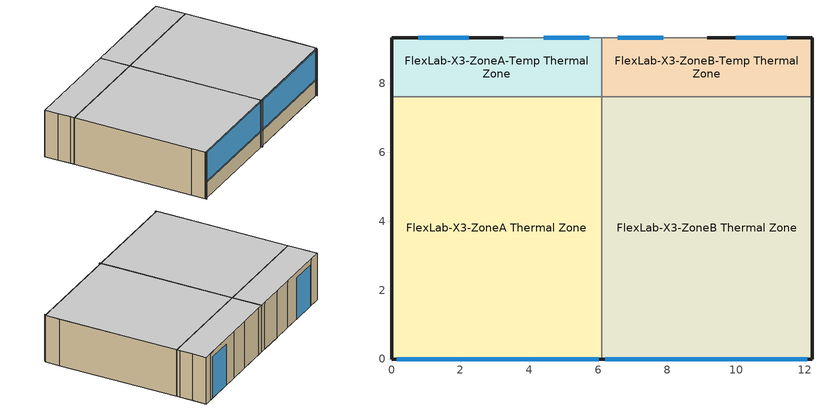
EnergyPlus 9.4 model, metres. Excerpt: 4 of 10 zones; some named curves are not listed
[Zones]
FlexLab-X3-ZoneA Thermal Zone
 floor ground (Floor-SLAB_1_measured): 6.1,7.62 6.1,0 0,0 0,7.62 z0
 wall outside (ZoneA-S1Wall-Const): 6.05,0 6.1,0 z0:2.74
 wall outside (ZoneA-S2Wall-Const): 0.12,0 6.05,0 z0:2.74
 wall outside (ZoneA-S3Wall-Const): 0,0 0.12,0 z0:2.74
 wall outside (ZoneA-W1Wall-Const): 0,0.8 0,0 z0:2.74
 wall outside (ZoneA-W2Wall-Const): 0,7.62 0,0.8 z0:2.74
 wall adiabatic (ZoneA-E1Wall-Const-3B_gyp_measured): 6.1,0 6.1,0.8 z0:2.74
 wall adiabatic (ZoneA-E2Wall-Const-3B_gyp_measured): 6.1,0.8 6.1,7.62 z0:2.74
 wall to FlexLab-X3-ZoneA-Temp Thermal Zone (TempNwall-NorthFacing-CONST): 6.1,7.62 0,7.62 z0:2.74
 window (Frame-As-Win): 0.16,0 6.01,0 z0.89:0.95; 0.16,0 6.01,0 z2.67:2.73
 window (GlzSys_Flexlab-Laminate): 0.16,0 6.01,0 z0.95:2.67
 ceiling to FlexLab-X3-PlnmA Thermal Zone (Ceiling-Const): 6.1,0 6.1,7.62 0,7.62 0,0 z2.74
FlexLab-X3-ZoneA-Temp Thermal Zone
 floor ground (Floor-SLAB_1_measured): 6.1,9.32 6.1,7.62 0,7.62 0,9.32 z0
 wall outside (ZoneA-N1Wall-Const): 0.65,9.32 0,9.32 z0:2.74
 wall outside (ZoneA-N2Wall-Const): 3.24,9.32 0.65,9.32 z0:2.74
 wall outside (ZoneA-W2Wall-Const): 0,8.52 0,7.82 0,7.62 z0:2.74
 wall outside (ZoneA-W3Wall-Const): 0,9.32 0,8.52 z0:2.74
 wall adiabatic (ZoneA-E2Wall-Const-3B_gyp_measured): 6.1,7.62 6.1,8.78 z0:2.74
 wall adiabatic (ZoneA-E3Wall-Const-3B_gyp_measured): 6.1,8.78 6.1,9.32 z0:2.74
 wall to FlexLab-X3-ElecRoom-ZoneA Thermal Zone (ZoneA-N3Wall-Const): 4.41,9.32 3.24,9.32 z0:2.74
 wall to FlexLab-X3-MechRoom-ZoneA Thermal Zone (ZoneA-N4Wall-Const): 5.75,9.32 4.41,9.32 z0:2.74
 wall to FlexLab-X3-MechRoom-ZoneA Thermal Zone (ZoneA-N5Wall-Const): 6.1,9.32 5.75,9.32 z0:2.74
 window (GlzSys_61): 2.25,9.32 0.78,9.32 z0:2.43
 window inside (GlzSys_63): 5.74,9.32 4.42,9.32 z0:2.43
 ceiling to FlexLab-X3-PlnmA Thermal Zone (Ceiling-Const): 6.1,7.62 6.1,9.32 0,9.32 0,7.62 z2.74
FlexLab-X3-ZoneB Thermal Zone
 floor ground (Floor-SLAB_3): 12.2,7.62 12.2,0 6.1,0 6.1,7.62 z0
 wall outside (ZoneB-E1Wall-Const): 12.2,0 12.2,0.8 z0:2.74
 wall outside (ZoneB-E2Wall-Const): 12.2,0.8 12.2,7.62 z0:2.74
 wall outside (ZoneB-S1Wall-Const_IntIns): 12.1,0 12.2,0 z0:2.74
 wall outside (ZoneB-S2Wall-Const_IntIns): 6.17,0 12.1,0 z0:2.74
 wall outside (ZoneB-S3Wall-Const_IntIns): 6.1,0 6.17,0 z0:2.74
 wall adiabatic (TempNwall-NorthFacing-CONST): 12.2,7.62 6.1,7.62 z0:2.74
 wall adiabatic (ZoneB-W1Wall-Const-3B_gyp_measured): 6.1,0.8 6.1,0 z0:2.74
 wall adiabatic (ZoneB-W2Wall-Const-3B_gyp_measured): 6.1,7.62 6.1,0.8 z0:2.74
 window (ZoneB Window Cover): 6.21,0 12.06,0 z0.89:0.95; 6.21,0 12.06,0 z2.67:2.73; 6.21,0 12.06,0 z0.95:2.67
 ceiling to FlexLab-X3-PlnmB Thermal Zone (Ceiling-Const): 12.2,0 12.2,7.62 6.1,7.62 6.1,0 z2.74
FlexLab-X3-ZoneB-Temp Thermal Zone
 floor ground (Floor-SLAB_1_measured): 12.2,9.32 12.2,7.62 6.1,7.62 6.1,9.32 z0
 wall outside (ZoneB-E2Wall-Const): 12.2,7.62 12.2,7.82 12.2,8.52 z0:2.74
 wall outside (ZoneB-E3Wall-Const): 12.2,8.52 12.2,9.32 z0:2.74
 wall outside (ZoneB-N1Wall-Const): 12.2,9.32 11.76,9.32 z0:2.74
 wall outside (ZoneB-N2Wall-Const): 11.76,9.32 9.17,9.32 z0:2.74
 wall to FlexLab-X3-ElecRoom-ZoneB Thermal Zone (ZoneB-N3Wall-Const): 9.17,9.32 8,9.32 z0:2.74
 wall to FlexLab-X3-MechRoom-ZoneB Thermal Zone (ZoneB-N4Wall-Const): 8,9.32 6.46,9.32 z0:2.74
 wall to FlexLab-X3-MechRoom-ZoneB Thermal Zone (ZoneB-N5Wall-Const): 6.46,9.32 6.1,9.32 z0:2.74
 wall adiabatic (TempNwall-SouthFacing-CONST): 6.1,7.62 12.2,7.62 z0:2.74
 wall adiabatic (ZoneB-W2Wall-Const-3B_gyp_measured): 6.1,8.78 6.1,7.62 z0:2.74
 wall adiabatic (ZoneB-W3Wall-Const-3B_gyp_measured): 6.1,9.32 6.1,8.78 z0:2.74
 window (GlzSys_61): 11.47,9.32 9.99,9.32 z0:2.43
 window inside (GlzSys_63): 7.89,9.32 6.57,9.32 z0:2.43
 ceiling to FlexLab-X3-PlnmB Thermal Zone (Ceiling-Const): 12.2,7.62 12.2,9.32 6.1,9.32 6.1,7.62 z2.74
shading: 6.07,-0.08 6.07,0 / 0.01,-0.08 0.01,0 / 12.13,-0.08 12.13,0 / 6.14,-0.08 6.14,0 z0:2.74; 6.05,0 6.05,0.04 0.1,0.04 0.1,0 z2.75; 12.09,0 12.09,0.04 6.17,0.04 6.17,0 z2.75
[Building]
Office: North Axis {deg}=0; Terrain=Suburbs; Loads Convergence Tolerance Value {W}=0.04; Temperature Convergence Tolerance Value {deltaC}=0.4; Solar Distribution=FullInteriorAndExteriorWithReflections; Maximum Number of Warmup Days=30; Minimum Number of Warmup Days=6
[Site:Location]
Berkeley (LBNL FLEXLAB): Latitude {deg}=37.879; Longitude {deg}=-122.253; Time Zone {hr}=-8; Elevation {m}=207.264
[SizingPeriod:DesignDay] Day of Month=21; Dry-Bulb Temperature Range Modifier Type=DefaultMultipliers; Humidity Condition Type=Wetbulb; Barometric Pressure {Pa}=101301; Rain Indicator=No; Snow Indicator=No; Daylight Saving Time Indicator=No
Name | Month | Day Type | Maximum Dry-Bulb Temperature {C} | Daily Dry-Bulb Temperature Range {deltaC} | Wetbulb or DewPoint at Maximum Dry-Bulb {C} | Wind Speed {m/s} | Wind Direction {deg} | Solar Model Indicator | ASHRAE Clear Sky Optical Depth for Beam Irradiance (taub) | ASHRAE Clear Sky Optical Depth for Diffuse Irradiance (taud) | Sky Clearness
Oakland Metropolitan Arpt Ann Clg .4% Condns DB=>MWB | 8 | SummerDesignDay | 27.7 | 7.4 | 18.3 | 4.9 | 290 | ASHRAETau | 0.367 | 2.428
Oakland Metropolitan Arpt Ann Htg 99.6% Condns DB | 1 | WinterDesignDay | 2.9 | 0 | 2.9 | 2.2 | 50 | ASHRAEClearSky |  |  | 0
[Material]
Name | Roughness | Thickness {m} | Conductivity {W/m-K} | Density {kg/m3} | Specific Heat {J/kg-K} | Thermal Absorptance | Solar Absorptance | Visible Absorptance
Acous Tile 3/4" | MediumSmooth | 0.0191 | 0.057 | 288 | 1331 | 0.9 | 0.2 | 0.2
AdditionalInsulation 6" | MediumRough | 0.01524 | 0.023 | 40 | 1500 | 0.9 | 0.7 | 0.7
Cement Board 0.65" | MediumSmooth | 0.0165 | 0.597 | 1922 | 837 | 0.9 | 0.5 | 0.5
Cotton Batt 7" | MediumSmooth | 0.178 | 0.059 | 1480 | 1307 | 0.2 | 0.5 | 0.5
Equiv Layer K1-Hwall North | MediumSmooth | 0.0889 | 0.0503 | 107.1 | 1274 | 0.9 | 0.5 | 0.5
Equiv Layer K1-Hwall South | MediumSmooth | 0.1016 | 0.046 | 75.3 | 1250 | 0.9 | 0.5 | 0.5
Equiv Layer K1-Jwall North | MediumSmooth | 0.1016 | 0.0565 | 619.6 | 1010 | 0.9 | 0.5 | 0.5
Equiv Layer K1-Jwall South | MediumSmooth | 0.0889 | 0.0465 | 105.1 | 1273 | 0.9 | 0.5 | 0.5
Equiv Layer K1-Kwall Middle | MediumSmooth | 0.0762 | 0.0504 | 48.3 | 1228 | 0.9 | 0.5 | 0.5
Equiv Layer K1-Kwall North Corner | MediumSmooth | 0.0762 | 0.055 | 109.2 | 1276 | 0.9 | 0.5 | 0.5
Equiv Layer K1-Kwall South Corner | MediumSmooth | 0.0762 | 0.035 | 109.2 | 1276 | 0.9 | 0.5 | 0.5
Equiv Layer K1-NorthWall | MediumSmooth | 0.1842 | 0.205 | 270 | 1300 | 0.9 | 0.5 | 0.5
Equiv Layer K1-SouthWall | MediumSmooth | 0.1524 | 0.174 | 105.9 | 1312 | 0.9 | 0.5 | 0.5
Equiv Layer K2-Hwall North | MediumSmooth | 0.1803 | 0.0635 | 89.6 | 1261 | 0.9 | 0.5 | 0.5
Equiv Layer K2-Hwall South | MediumSmooth | 0.1016 | 0.0488 | 297.9 | 1411 | 0.9 | 0.5 | 0.5
Equiv Layer K2-Jwall North | MediumSmooth | 0.1848 | 0.184 | 747.9 | 1599 | 0.9 | 0.5 | 0.5
Equiv Layer K2-Jwall South | MediumSmooth | 0.1053 | 0.096 | 873 | 1109 | 0.9 | 0.5 | 0.5
Equiv Layer K2-Kwall North Corner | MediumSmooth | 0.0762 | 0.065 | 111.3 | 1278 | 0.9 | 0.5 | 0.5
Equiv Layer K2-Kwall South Corner | MediumSmooth | 0.0762 | 0.046 | 111.3 | 1278 | 0.9 | 0.5 | 0.5
Equiv Layer K2-NorthWall | MediumSmooth | 0.0762 | 0.0418 | 72.9 | 1249 | 0.9 | 0.5 | 0.5
Equiv Layer K3-Hwall North | MediumSmooth | 0.508 | 0.116 | 563.7 | 968 | 0.9 | 0.5 | 0.5
Equiv Layer K3-Hwall South | MediumSmooth | 0.3927 | 0.066 | 1428 | 1044 | 0.9 | 0.5 | 0.5
Equiv Layer K3-Jwall South | MediumSmooth | 0.1827 | 0.292 | 694 | 1287 | 0.9 | 0.5 | 0.5
Equiv Layer K3-Kwall North Corner | MediumSmooth | 0.197 | 0.052 | 874.9 | 1312 | 0.9 | 0.5 | 0.5
Equiv Layer K3-Kwall South Corner | MediumSmooth | 0.197 | 0.042 | 853.6 | 1300 | 0.9 | 0.5 | 0.5
Equiv Layer K4-NorthWall | MediumSmooth | 0.1524 | 0.136 | 80.1 | 1314 | 0.9 | 0.5 | 0.5
Equiv Layer K5-NorthWall | MediumSmooth | 0.0889 | 0.3706 | 79.4 | 230 | 0.9 | 0.5 | 0.5
Gypsum Board 1/2" | MediumSmooth | 0.0127 | 0.16 | 801 | 837 | 0.9 | 0.69 | 0.63
Gypsum Board 5/8" | MediumSmooth | 0.0159 | 0.16 | 801 | 837 | 0.9 | 0.69 | 0.63
Gypsum Board 5/8" 3B West measured | MediumSmooth | 0.0159 | 0.229 | 572 | 1236 | 0.9 | 0.69 | 0.63
HW CONCRETE 5" | Rough | 0.127 | 1.311 | 2240 | 836.8 | 0.9 | 0.7 | 0.7
Ins Board 3/4" R3.8 | MediumSmooth | 0.00191 | 0.035 | 29 | 1213 | 0.9 | 0.5 | 0.5
Ins Board 4" R20 | MediumSmooth | 0.1016 | 0.037 | 29 | 1213 | 0.9 | 0.5 | 0.5
Metal Panel 0.0433 | MediumSmooth | 0.0011 | 62 | 7580 | 485 | 0.9 | 0.5 | 0.5
Plywood 1/2" | MediumSmooth | 0.0127 | 0.115 | 545 | 1213 | 0.9 | 0.5 | 0.5
Plywood 3/4" | MediumSmooth | 0.0191 | 0.115 | 545 | 1213 | 0.9 | 0.5 | 0.5
Polyiso 1" | MediumSmooth | 0.00254 | 0.02202 | 31.65 | 1500 | 0.9 | 0.5 | 0.5
Polyiso 1" Unpainted | MediumSmooth | 0.00254 | 0.02202 | 31.65 | 1500 | 0.3 | 0.5 | 0.5
Polyiso 2" | MediumSmooth | 0.0508 | 0.02202 | 31.65 | 1500 | 0.9 | 0.5 | 0.5
Polyiso 2.25" TempNwall NorthFacing | MediumSmooth | 0.0572 | 0.0186 | 31.65 | 1500 | 0.1 | 0.3 | 0.3
Polyiso 2.25" TempNwall SouthFacing | MediumSmooth | 0.0572 | 0.0186 | 31.65 | 1500 | 0.9 | 0.3 | 0.3
SIP 7.25" | MediumSmooth | 0.01842 | 0.038 | 29 | 1210 | 0.9 | 0.5 | 0.5
Slab Horizontal Insulation 5" | Smooth | 0.127 | 0.035 | 265 | 1300 | 0.9 | 0.65 | 0.65
Topping Slab 6" | Rough | 0.1524 | 1.95 | 2087 | 900 | 0.9 | 0.65 | 0.65
Topping Slab 6" measured | Rough | 0.1524 | 1.644 | 2414 | 843 | 0.9 | 0.65 | 0.65
[Material:AirGap]
Air Layer 3/4" vertical-AL11: Thermal Resistance {m2-K/W}=0.158
[WindowMaterial:Gas]
Gap_206_W_0_0001: Gas Type=Custom; Thickness {m}=0.0001; Conductivity Coefficient A {W/m-K}=0.002873; Conductivity Coefficient B {W/m-K2}=7.76e-05; Viscosity Coefficient A {kg/m-s}=3.723e-06; Viscosity Coefficient B {kg/m-s-K}=4.94e-08; Specific Heat Coefficient A {J/kg-K}=1002.737; Specific Heat Coefficient B {J/kg-K2}=0.012324; Molecular Weight {g/mol}=28.97
[WindowMaterial:Glazing] Optical Data Type=SpectralAverage; Infrared Transmittance at Normal Incidence=0
Name | Thickness {m} | Solar Transmittance at Normal Incidence | Front Side Solar Reflectance at Normal Incidence | Back Side Solar Reflectance at Normal Incidence | Visible Transmittance at Normal Incidence | Front Side Visible Reflectance at Normal Incidence | Back Side Visible Reflectance at Normal Incidence | Front Side Infrared Hemispherical Emissivity | Back Side Infrared Hemispherical Emissivity | Conductivity {W/m-K}
AlFrame-As-Window | 0.064 | 0 | 0.84 | 0.84 | 0 | 0.84 | 0.84 | 0.84 | 0.84 | 88.75
Glass_1808_LayerAvg | 0.00576 | 0.735325 | 0.070245 | 0.0690435 | 0.885949 | 0.07985 | 0.079687 | 0.84 | 0.84 | 0.625
Glass_60004_LayerAvg | 0.001613 | 0 | 0.5 | 0.5 | 0 | 0.5 | 0.5 | 0.2 | 0.2 | 62.0001
Glass_60005_LayerAvg | 0.047371 | 0 | 0.5 | 0.5 | 0 | 0.5 | 0.5 | 0.9 | 0.9 | 0.050191
Glass_60006_LayerAvg | 0.001613 | 0 | 0.5 | 0.5 | 0 | 0.5 | 0.5 | 0.2 | 0.2 | 50
[WindowMaterial:SimpleGlazingSystem]
Window Material Simple Glazing System: U-Factor {W/m2-K}=1.13565; Solar Heat Gain Coefficient=1e-19; Visible Transmittance=1e-19
[Construction]
Ceiling-Const: Cotton Batt 7", Acous Tile 3/4"
Floor-SLAB_1_measured: HW CONCRETE 5", Slab Horizontal Insulation 5", Topping Slab 6" measured
Floor-SLAB_3: HW CONCRETE 5", Slab Horizontal Insulation 5", Topping Slab 6", Polyiso 2", Polyiso 2", Plywood 1/2"
Frame-As-Win: AlFrame-As-Window
GlzSys_61: Glass_60004_LayerAvg, Gap_206_W_0_0001, Glass_60005_LayerAvg, Gap_206_W_0_0001, Glass_60004_LayerAvg
GlzSys_63: Glass_60006_LayerAvg, Gap_206_W_0_0001, Glass_60005_LayerAvg, Gap_206_W_0_0001, Glass_60006_LayerAvg
GlzSys_Flexlab-Laminate: Glass_1808_LayerAvg
TempNwall-NorthFacing-CONST: Gypsum Board 1/2", Polyiso 2.25" TempNwall SouthFacing, Polyiso 2.25" TempNwall NorthFacing, Gypsum Board 1/2"
TempNwall-SouthFacing-CONST: Gypsum Board 1/2", Polyiso 2.25" TempNwall NorthFacing, Polyiso 2.25" TempNwall SouthFacing, Gypsum Board 1/2"
ZoneA-E1Wall-Const-3B_gyp_measured: Gypsum Board 5/8" 3B West measured, Equiv Layer K2-Jwall South, Plywood 1/2", Equiv Layer K3-Jwall South, Plywood 1/2", Equiv Layer K2-Jwall South, Gypsum Board 5/8"
ZoneA-E2Wall-Const-3B_gyp_measured: Gypsum Board 5/8" 3B West measured, Ins Board 4" R20, Plywood 1/2", SIP 7.25", Plywood 1/2", Ins Board 4" R20, Gypsum Board 5/8"
ZoneA-E3Wall-Const-3B_gyp_measured: Gypsum Board 5/8" 3B West measured, Equiv Layer K1-Jwall North, Plywood 1/2", Equiv Layer K2-Jwall North, Plywood 1/2", Equiv Layer K1-Jwall North, Gypsum Board 5/8"
ZoneA-N1Wall-Const: Metal Panel 0.0433, Air Layer 3/4" vertical-AL11, Equiv Layer K1-Hwall North, Plywood 3/4", Equiv Layer K3-Kwall North Corner, Gypsum Board 5/8"
ZoneA-N2Wall-Const; ZoneB-N2Wall-Const: Metal Panel 0.0433, Air Layer 3/4" vertical-AL11, Ins Board 3/4" R3.8, Plywood 1/2", Equiv Layer K4-NorthWall, Gypsum Board 5/8"
ZoneA-N3Wall-Const; ZoneB-N3Wall-Const: Plywood 3/4", Equiv Layer K2-NorthWall, Plywood 1/2", Equiv Layer K1-NorthWall, Plywood 1/2", Gypsum Board 5/8"
ZoneA-N4Wall-Const; ZoneB-N4Wall-Const: Gypsum Board 5/8", Equiv Layer K5-NorthWall, Gypsum Board 5/8"
ZoneA-N5Wall-Const; ZoneB-N5Wall-Const: Gypsum Board 5/8", Equiv Layer K1-Jwall North, Gypsum Board 5/8"
ZoneA-S1Wall-Const: Metal Panel 0.0433, Air Layer 3/4" vertical-AL11, Equiv Layer K1-Jwall South, Plywood 1/2", Equiv Layer K2-Jwall South, Gypsum Board 5/8"
ZoneA-S2Wall-Const: Cement Board 0.65", Air Layer 3/4" vertical-AL11, Ins Board 3/4" R3.8, Plywood 1/2", Equiv Layer K1-SouthWall, Gypsum Board 5/8"
ZoneA-S3Wall-Const: Metal Panel 0.0433, Air Layer 3/4" vertical-AL11, Equiv Layer K1-Hwall South, Plywood 1/2", Equiv Layer K2-Hwall South, Gypsum Board 5/8"
ZoneA-W1Wall-Const: Gypsum Board 5/8", Equiv Layer K2-Hwall South, Plywood 1/2", Equiv Layer K3-Hwall South, Plywood 1/2", Equiv Layer K2-Hwall South, Gypsum Board 5/8"
ZoneA-W2Wall-Const: Gypsum Board 5/8", Ins Board 4" R20, Plywood 1/2", SIP 7.25", Plywood 1/2", Plywood 1/2", SIP 7.25", Plywood 1/2", Ins Board 4" R20, Gypsum Board 5/8"
ZoneA-W3Wall-Const: Metal Panel 0.0433, Air Layer 3/4" vertical-AL11, Equiv Layer K2-Hwall North, Plywood 1/2", Equiv Layer K3-Hwall North, Gypsum Board 5/8"
ZoneB Window Cover: Window Material Simple Glazing System
ZoneB-E1Wall-Const: Metal Panel 0.0433, Air Layer 3/4" vertical-AL11, Equiv Layer K1-Kwall South Corner, Plywood 1/2", Equiv Layer K3-Kwall South Corner, AdditionalInsulation 6", Gypsum Board 5/8"
ZoneB-E2Wall-Const: Metal Panel 0.0433, Air Layer 3/4" vertical-AL11, Equiv Layer K1-Kwall Middle, Plywood 1/2", SIP 7.25", Plywood 1/2", AdditionalInsulation 6", Gypsum Board 5/8"
ZoneB-E3Wall-Const: Metal Panel 0.0433, Air Layer 3/4" vertical-AL11, Equiv Layer K1-Kwall North Corner, Plywood 1/2", Equiv Layer K3-Kwall North Corner, AdditionalInsulation 6", Gypsum Board 5/8"
ZoneB-N1Wall-Const: Metal Panel 0.0433, Air Layer 3/4" vertical-AL11, Equiv Layer K2-Kwall North Corner, Plywood 1/2", Equiv Layer K3-Kwall North Corner, Gypsum Board 5/8"
ZoneB-S1Wall-Const_IntIns: Metal Panel 0.0433, Air Layer 3/4" vertical-AL11, Equiv Layer K2-Kwall South Corner, Plywood 1/2", Equiv Layer K3-Kwall South Corner, Gypsum Board 5/8", Air Layer 3/4" vertical-AL11, Polyiso 1" Unpainted, Polyiso 1"
ZoneB-S2Wall-Const_IntIns: Cement Board 0.65", Air Layer 3/4" vertical-AL11, Ins Board 3/4" R3.8, Plywood 1/2", Equiv Layer K1-SouthWall, Gypsum Board 5/8", Air Layer 3/4" vertical-AL11, Polyiso 1" Unpainted, Polyiso 1"
ZoneB-S3Wall-Const_IntIns: Metal Panel 0.0433, Air Layer 3/4" vertical-AL11, Equiv Layer K1-Jwall South, Plywood 1/2", Equiv Layer K2-Jwall South, Gypsum Board 5/8", Air Layer 3/4" vertical-AL11, Polyiso 1" Unpainted, Polyiso 1"
ZoneB-W1Wall-Const-3B_gyp_measured: Gypsum Board 5/8", Equiv Layer K2-Jwall South, Plywood 1/2", Equiv Layer K3-Jwall South, Plywood 1/2", Equiv Layer K2-Jwall South, Gypsum Board 5/8" 3B West measured
ZoneB-W2Wall-Const-3B_gyp_measured: Gypsum Board 5/8", Ins Board 4" R20, Plywood 1/2", SIP 7.25", Plywood 1/2", Ins Board 4" R20, Gypsum Board 5/8" 3B West measured
ZoneB-W3Wall-Const-3B_gyp_measured: Gypsum Board 5/8", Equiv Layer K1-Jwall North, Plywood 1/2", Equiv Layer K2-Jwall North, Plywood 1/2", Equiv Layer K1-Jwall North, Gypsum Board 5/8" 3B West measured
[Zone] Multiplier=1; Part of Total Floor Area=Yes
FlexLab-X3-ZoneA Thermal Zone; FlexLab-X3-ZoneA-Temp Thermal Zone; FlexLab-X3-ZoneB Thermal Zone; FlexLab-X3-ZoneB-Temp Thermal Zone
[Lights] Design Level Calculation Method=LightingLevel; Lighting Level {W}=1; Fraction Replaceable=1; Return Air Fraction Calculated from Plenum Temperature=No
Name | Zone or ZoneList | Schedule
A_Lights | FlexLab-X3-ZoneA Thermal Zone | ALWAYSOFF
ZoneB Lights | FlexLab-X3-ZoneB Thermal Zone | Schedule File ZoneB Lights
[ElectricEquipment] Design Level Calculation Method=EquipmentLevel; Design Level {W}=1
Name | Zone or ZoneList | Schedule | Fraction Lost
A_Plugs | FlexLab-X3-ZoneA Thermal Zone | ALWAYSOFF
ZoneB Fans | FlexLab-X3-ZoneB Thermal Zone | Schedule File ZoneB Fans
ZoneB Misc | FlexLab-X3-ZoneB Thermal Zone | Schedule File ZoneB Misc
ZoneB Plugs | FlexLab-X3-ZoneB Thermal Zone | Schedule File ZoneB Plugs | 0
ZoneB Plugs Converters | FlexLab-X3-ZoneB Thermal Zone | Schedule File ZoneB Plugs Converters
[ZoneMixing]
FlexLab-X3-PlnmB Thermal Zone Zone Mixing: Zone=FlexLab-X3-PlnmB Thermal Zone; Schedule=Zone Mixing Schedule; Design Flow Rate Calculation Method=Flow/Zone; Design Flow Rate {m3/s}=0.0471947; Source Zone=FlexLab-X3-ZoneB Thermal Zone
[ZoneControl:Thermostat]
FlexLab-X3-ZoneB Thermal Zone Thermostat: Zone or ZoneList=FlexLab-X3-ZoneB Thermal Zone; Control Type Schedule=FlexLab-X3-ZoneB Thermal Zone Thermostat Schedule; Control 1=Thermostat Setpoint Dual Setpoint 1; Temperature Difference Between Cutout And Setpoint {deltaC}=0
[ThermostatSetpoint:DualSetpoint]
Thermostat Setpoint Dual Setpoint 1: Heating Setpoint Temperature Schedule=Setpt Htg Schedule; Cooling Setpoint Temperature Schedule=Setpt Clg Schedule
[ZoneHVAC:PackagedTerminalAirConditioner]
PTAC: Availability Schedule=Always On Discrete hvac_library; Cooling Supply Air Flow Rate {m3/s}=Autosize; Heating Supply Air Flow Rate {m3/s}=Autosize; No Load Supply Air Flow Rate {m3/s}=0; Cooling Outdoor Air Flow Rate {m3/s}=0.034; Heating Outdoor Air Flow Rate {m3/s}=0; No Load Outdoor Air Flow Rate {m3/s}=0; Supply Air Fan=PTAC Fan; Heating Coil=PTAC Htg Coil; Cooling Coil=PTAC Clg Coil; Fan Placement=DrawThrough; Supply Air Fan Operating Mode Schedule=Always On Discrete hvac_library
[Fan:ConstantVolume]
PTAC Fan: Availability Schedule=Always On Discrete hvac_library; Fan Total Efficiency=1; Pressure Rise {Pa}=5000; Maximum Flow Rate {m3/s}=AutoSize; Motor Efficiency=1; Motor In Airstream Fraction=1
[Coil:Heating:Fuel]
PTAC Htg Coil: Availability Schedule=Always On Discrete hvac_library; Fuel Type=NaturalGas; Burner Efficiency=0.8; Nominal Capacity {W}=0; Parasitic Electric Load {W}=0; Parasitic Fuel Load {W}=0
[Coil:Cooling:DX:SingleSpeed]
PTAC Clg Coil: Availability Schedule=Always On Discrete hvac_library; Gross Rated Total Cooling Capacity {W}=2800; Gross Rated Sensible Heat Ratio=Autosize; Gross Rated Cooling COP {W/W}=3; Rated Air Flow Rate {m3/s}=Autosize; Rated Evaporator Fan Power Per Volume Flow Rate {W/(m3/s)}=773.3; Total Cooling Capacity Function of Temperature Curve=Curve Biquadratic 31; Total Cooling Capacity Function of Flow Fraction Curve=Curve Quadratic 38; Energy Input Ratio Function of Temperature Curve=Curve Biquadratic 32; Energy Input Ratio Function of Flow Fraction Curve=Curve Quadratic 39; Part Load Fraction Correlation Curve=Curve Quadratic 40; Minimum Outdoor Dry-Bulb Temperature for Compressor Operation {C}=-25; Condenser Type=AirCooled; Evaporative Condenser Effectiveness=0; Evaporative Condenser Air Flow Rate {m3/s}=Autosize; Evaporative Condenser Pump Rated Power Consumption {W}=Autosize; Crankcase Heater Capacity {W}=0; Maximum Outdoor Dry-Bulb Temperature for Crankcase Heater Operation {C}=0; Basin Heater Capacity {W/K}=0; Basin Heater Setpoint Temperature {C}=10
[Zone equipment]
FlexLab-X3-ZoneB Thermal Zone: PTAC
[Sizing:Zone]
FlexLab-X3-ZoneB Thermal Zone: Zone Cooling Design Supply Air Temperature Input Method=SupplyAirTemperature; Zone Cooling Design Supply Air Temperature {C}=18.6; Zone Cooling Design Supply Air Temperature Difference {deltaC}=11.11; Zone Heating Design Supply Air Temperature Input Method=SupplyAirTemperature; Zone Heating Design Supply Air Temperature {C}=40; Zone Heating Design Supply Air Temperature Difference {deltaC}=11.11; Zone Cooling Design Supply Air Humidity Ratio {kgWater/kgDryAir}=0.0085; Zone Heating Design Supply Air Humidity Ratio {kgWater/kgDryAir}=0.008; Cooling Design Air Flow Method=DesignDay; Cooling Design Air Flow Rate {m3/s}=0; Cooling Minimum Air Flow per Zone Floor Area {m3/s-m2}=0.000762; Cooling Minimum Air Flow {m3/s}=0; Cooling Minimum Air Flow Fraction=0; Heating Design Air Flow Method=DesignDay; Heating Design Air Flow Rate {m3/s}=0; Heating Maximum Air Flow per Zone Floor Area {m3/s-m2}=0.002032; Heating Maximum Air Flow {m3/s}=0.141576; Heating Maximum Air Flow Fraction=0.3; Account for Dedicated Outdoor Air System=No
[ExternalInterface:FunctionalMockupUnitExport:From:Variable]
Name | Output:Variable Index Key | Output:Variable | FMU Variable
 | PTAC Clg Coil | Cooling Coil Total Cooling Rate | PTAC_Clg_Coil_Cooling_Rate
 | PTAC Fan | Fan Electricity Rate | PTAC_Fan_electric_rate
 | FlexLab-X3-ZoneB Thermal Zone | Zone Mean Air Temperature | ZoneB_zone_temp
 | Environment | Site Outdoor Air Drybulb Temperature | site_outdoor_air_drybulb_temperature
 | FlexLab-X3-ZoneB Thermal Zone | Zone Electric Equipment Total Heating Rate | ZoneB_electric_heating_rate
 | FlexLab-X3-ZoneB Thermal Zone | Zone Lights Total Heating Rate | ZoneB_lights_heating_rate
 | FlexLab-X3-ZoneB Thermal Zone | Zone Thermostat Cooling Setpoint Temperature | ZoneB_cooling_setpoint
 | FlexLab-X3-ZoneB Thermal Zone | Zone Thermostat Heating Setpoint Temperature | ZoneB_heating_setpoint
 | ZoneB Plugs | Electric Equipment Total Heating Rate | ZoneB_plugs_heating_rate
 | ZoneB Lights | Lights Total Heating Rate | ZoneB_light_heating_rate
[ExternalInterface:FunctionalMockupUnitExport:To:Actuator] Actuated Component Control Type=Electricity Rate; Initial Value=0
Name | Actuated Component Unique | Actuated Component Type | FMU Variable
PlnmBLightsDriverAct | PlnmB Lights Drivers | Lights | PlnmBLightsDriver
ZoneBPlugsConvertersAct | ZoneB Plugs Converters | ElectricEquipment | ZoneBPlugsConverters
PlnmBDCHubAct | PlnmB DC Hub | ElectricEquipment | PlnmBDCHub
[Schedule:Compact]
ALWAYSOFF: Through: 12/31, For: AllDays, Until: 24:00, 0
